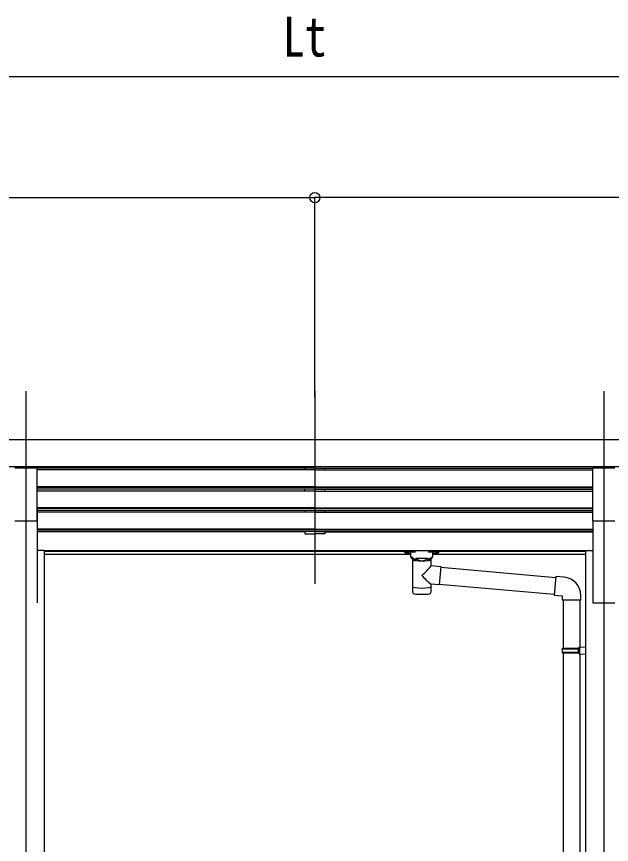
# Model space of a CAD drawing. Units: millimetres, scale not verified. Extents: x -13134 to 13134, y -8911 to 8914.
# Drawn here: x -3030 to -1556, y -2791 to -740 of the extents above; entities that cross this region are included whole.
import ezdxf
from ezdxf.enums import TextEntityAlignment as Align

# ---------------------------------------------------------------- set-up
doc = ezdxf.new("R2010")
doc.units = ezdxf.units.MM
doc.header["$LTSCALE"] = 40
for name, color, linetype in [('0-4_YKK_12', 2, 'Continuous'), ('0-5_YKK_13', 4, 'Continuous'), ('0-6_YKK_A1', 4, 'Continuous'), ('0-7_YKK_D', 6, 'Continuous')]:
    doc.layers.add(name, color=color, linetype=linetype)
doc.styles.add('ＭＳ ゴシック', font='')
doc.styles.get('ＭＳ ゴシック').set_extended_font_data('MS Gothic')

msp = doc.modelspace()

# ---------------------------------------------------------------- linework, layer by layer
at = {"layer": '0-4_YKK_12'}
for p, q in [((-3006.43, -1667.48), (-3006.43, -2144.99)), ((-2290.43, -1667.48), (-2290.43, -2144.99)), ((-1574.43, -1667.48), (-1574.43, -2144.99)), ((-3006.43, -2098.31), (-3006.43, -4791.88)), ((-1574.43, -2098.31), (-1574.43, -4791.88))]:
    msp.add_line(p, q, dxfattribs=at)
at = {"layer": '0-5_YKK_13'}
for p, q in [((-3033.93, -1857.51), (-2978.93, -1857.51)), ((-2978.93, -1989.31), (-2978.93, -1857.51)), ((-1601.93, -1989.31), (-1601.93, -1857.51)), ((-1601.93, -1857.51), (-1546.93, -1857.51)), ((-3033.93, -1989.31), (-2978.93, -1989.31)), ((-1601.93, -1989.31), (-1546.93, -1989.31)), ((-2067.93, -2067.55), (-2067.93, -2065.53)), ((-2052.43, -2078.15), (-2052.43, -2067.65)), ((-2051.47, -2065.93), (-2051.47, -2063.81)), ((-1999.38, -2063.81), (-2051.47, -2063.81)), ((-2051.47, -2065.93), (-2041.32, -2065.93)), ((-2009.53, -2065.93), (-1999.38, -2065.93)), ((-1999.38, -2065.93), (-1999.38, -2063.81)), ((-1998.43, -2078.15), (-1998.43, -2067.65)), ((-1982.93, -2067.55), (-1982.93, -2065.53)), ((-2046.78, -2085.72), (-2052.42, -2078.15)), ((-2048.33, -2085.16), (-2048.33, -2155.56)), ((-2046.77, -2085.73), (-2046.76, -2086.25)), ((-2040.01, -2081.5), (-2040.01, -2087.41)), ((-2040.01, -2081.5), (-2010.84, -2081.5)), ((-2040.01, -2081.5), (-2040.01, -2087.41)), ((-2010.84, -2081.5), (-2010.84, -2087.41)), ((-2010.84, -2081.5), (-2010.84, -2087.41)), ((-2004.09, -2086.24), (-2004.08, -2085.73)), ((-2004.08, -2085.72), (-1998.43, -2078.15)), ((-2002.53, -2100.19), (-2002.53, -2085.16)), ((-2002.52, -2100.19), (-1978.61, -2102.28)), ((-1978.61, -2102.28), (-1982.6, -2147.9)), ((-1978.77, -2104.17), (-1693.72, -2129.11)), ((-1978.75, -2103.87), (-1978.75, -2103.87)), ((-1672.71, -2128.94), (-1693.55, -2127.12)), ((-2002.53, -2155.56), (-2002.53, -2146.16)), ((-1982.6, -2147.9), (-2002.52, -2146.16)), ((-1982.61, -2147.9), (-1982.6, -2147.89)), ((-1982.43, -2146.01), (-1697.38, -2170.95)), ((-2048.33, -2155.56), (-2048.33, -2157.05)), ((-2048.33, -2157.05), (-2048.33, -2164.98)), ((-2002.53, -2157.05), (-2002.53, -2155.56)), ((-2002.53, -2164.98), (-2002.53, -2157.05)), ((-1631.63, -2184.69), (-1631.63, -2173.77)), ((-1677.63, -2184.69), (-1631.63, -2184.69)), ((-1675.63, -2184.69), (-1675.63, -2304.45)), ((-1633.63, -2184.69), (-1633.63, -2301.89)), ((-1677.63, -2306.45), (-1676.63, -2304.45)), ((-1677.63, -2306.45), (-1633.63, -2306.45)), ((-1677.63, -2306.45), (-1677.63, -2314.45)), ((-1677.63, -2314.45), (-1633.63, -2314.45)), ((-1677.63, -2314.45), (-1676.63, -2316.45)), ((-1676.63, -2304.45), (-1633.63, -2304.45)), ((-1676.63, -2316.45), (-1633.63, -2316.45)), ((-1675.63, -2316.45), (-1675.63, -3131.83)), ((-1638.11, -2306.45), (-1638.54, -2304.45)), ((-1635.63, -2301.95), (-1619.63, -2301.48)), ((-1635.63, -2303.95), (-1635.63, -2301.95)), ((-1635.63, -2303.95), (-1633.63, -2303.95)), ((-1635.63, -2318.95), (-1635.63, -2316.95)), ((-1619.63, -2301.48), (-1619.63, -2319.42)), ((-1635.63, -2318.95), (-1619.63, -2319.42)), ((-1633.63, -2319.01), (-1633.63, -3129.27))]:
    msp.add_line(p, q, dxfattribs=at)
for points in [[(-2040.01, -2087.41), (-2040.83, -2086.65), (-2041.27, -2086.24), (-2042.85, -2084.75), (-2043.26, -2084.36), (-2044.36, -2083.33), (-2044.9, -2082.85), (-2045.55, -2082.31), (-2046.73, -2081.4), (-2047.86, -2080.62), (-2048.93, -2079.95), (-2049.89, -2079.4), (-2050.73, -2078.95), (-2051.88, -2078.39), (-2052.42, -2078.15)], [(-2040.01, -2081.5), (-2038.24, -2083.33), (-2036.43, -2084.72)], [(-2036.43, -2084.72), (-2035.31, -2085.43), (-2034.15, -2086.05), (-2032.96, -2086.6), (-2031.75, -2087.07), (-2030.51, -2087.46), (-2029.26, -2087.76), (-2027.99, -2087.97), (-2026.71, -2088.1), (-2025.43, -2088.15), (-2024.14, -2088.1), (-2022.86, -2087.97), (-2021.59, -2087.76), (-2020.34, -2087.46), (-2019.1, -2087.07), (-2017.89, -2086.6), (-2016.7, -2086.05), (-2015.54, -2085.43), (-2014.43, -2084.72)], [(-2010.84, -2081.5), (-2012.61, -2083.33), (-2014.43, -2084.72)], [(-2010.84, -2087.41), (-2010.02, -2086.65), (-2009.58, -2086.24), (-2008, -2084.75), (-2007.59, -2084.36), (-2006.49, -2083.33), (-2005.95, -2082.85), (-2005.3, -2082.31), (-2004.12, -2081.4), (-2002.99, -2080.62), (-2001.93, -2079.95), (-2000.96, -2079.4), (-2000.13, -2078.95), (-1998.97, -2078.39), (-1998.43, -2078.15)], [(-1693.55, -2127.12), (-1697.56, -2172.94), (-1677.63, -2174.69), (-1677.63, -2184.69)], [(-1638.11, -2306.45), (-1638.11, -2314.45), (-1638.54, -2316.45)], [(-1635.63, -2316.95), (-1633.63, -2316.95), (-1633.63, -2303.95)]]:
    msp.add_lwpolyline(points, dxfattribs=at)
for centre, radius, start, end in [((-2105.62, -2024.7), 127.78, 308.87342, 323.78673), ((-1911.84, -2028.75), 148.36, 220.03306, 232.31976), ((-1676.63, -2173.77), 45, 0, 85), ((-2043.33, -2164.98), 5, 180, 259.32659), ((-2007.53, -2164.98), 5, 280.67342, 0)]:
    msp.add_arc(centre, radius, start, end, dxfattribs=at)
for centre, major_axis, ratio, start_param, end_param in [((-2051.47, -2067.55), (16.45, 0), 0.098162, 1.5707963, 4.6543397), ((-2051.47, -2065.53), (-16.45, 0), 0.104529, 4.712389, 6.2831853), ((-2041.32, -2067.65), (11.11, 0), 0.152515, 1.5707963, 3.1415927), ((-2009.53, -2067.65), (-11.11, 0), 0.152515, 3.1415927, 4.712389), ((-1999.38, -2065.53), (16.45, 0), 0.104529, 6.2831853, 7.8539816), ((-1999.38, -2067.55), (-16.45, 0), 0.098162, 1.6288456, 4.712389), ((-2025.43, -2085.16), (22.9, 0), 0.130526, 2.9082195, 6.5147838), ((-2025.43, -2085.36), (-21.53, 0), 0.129428, 0.1297924, 3.0084543), ((-2025.43, -2152.57), (22.9, 0), 0.130526, 3.1415927, 6.2831853), ((-2025.43, -2168.19), (22.9, 0), 0.130526, 3.7473022, 5.6774759)]:
    msp.add_ellipse(centre, major_axis=major_axis, ratio=ratio, start_param=start_param, end_param=end_param, dxfattribs=at)
for centre, major_axis in [((-2060.43, -2067.56), (3, 0)), ((-1990.43, -2067.56), (-3, 0))]:
    msp.add_ellipse(centre, major_axis=major_axis, ratio=0.107858, dxfattribs=at)
at = {"layer": '0-6_YKK_A1'}
for p, q in [((-2290.43, -1788.47), (-5154.43, -1788.47)), ((573.57, -1788.47), (-2290.43, -1788.47)), ((-2290.43, -1788.47), (-2290.43, -2072.39)), ((-2290.43, -1788.47), (-2290.43, -2072.39)), ((-2290.44, -1855.07), (-5154.44, -1855.07)), ((-2290.43, -1862.87), (-2978.94, -1862.87)), ((-2290.43, -1858.32), (-2978.93, -1858.32)), ((-2315.43, -1862.87), (-2315.43, -1858.43)), ((573.56, -1855.07), (-2290.44, -1855.07)), ((-2290.43, -1858.32), (-1601.93, -1858.32)), ((-2290.43, -1862.87), (-1601.94, -1862.87)), ((-2265.43, -1862.87), (-2265.43, -1858.43)), ((-2290.43, -1904.75), (-2978.93, -1904.75)), ((-2290.43, -1906.24), (-2978.93, -1906.24)), ((-2290.43, -1904.75), (-1601.93, -1904.75)), ((-2290.43, -1906.24), (-1601.93, -1906.24)), ((-2290.43, -1915.45), (-2978.94, -1915.45)), ((-2290.43, -1910.56), (-2978.93, -1910.56)), ((-2315.43, -1915.45), (-2315.43, -1910.56)), ((-2290.43, -1910.56), (-1601.93, -1910.56)), ((-2290.43, -1915.45), (-1601.94, -1915.45)), ((-2265.43, -1915.45), (-2265.43, -1910.56)), ((-2290.43, -1968.02), (-2978.94, -1968.02)), ((-2290.43, -1957.32), (-2978.93, -1957.32)), ((-2978.93, -1957.43), (-2978.93, -2191.88)), ((-2290.43, -1958.82), (-2978.93, -1958.82)), ((-2290.43, -1963.14), (-2978.93, -1963.14)), ((-2315.43, -1968.02), (-2315.43, -1963.14)), ((-2290.43, -1957.32), (-1601.93, -1957.32)), ((-2290.43, -1958.82), (-1601.93, -1958.82)), ((-2290.43, -1963.14), (-1601.93, -1963.14)), ((-2290.43, -1968.02), (-1601.94, -1968.02)), ((-2265.43, -1968.02), (-2265.43, -1963.14)), ((-1601.93, -1989.31), (-1601.93, -2191.88)), ((-2290.43, -2009.9), (-2978.93, -2009.9)), ((-2290.43, -2009.9), (-1601.93, -2009.9)), ((-2290.43, -2011.4), (-2978.93, -2011.4)), ((-2290.43, -2015.72), (-2978.93, -2015.72)), ((-2315.43, -2016.07), (-2978.93, -2016.07)), ((-2315.43, -2015.72), (-2315.43, -2021.24)), ((-2315.43, -2015.72), (-2315.43, -2021.24)), ((-2315.43, -2021.24), (-2290.43, -2021.24)), ((-2290.43, -2011.4), (-1601.93, -2011.4)), ((-2290.43, -2015.72), (-1601.93, -2015.72)), ((-2265.43, -2021.24), (-2290.43, -2021.24)), ((-2265.43, -2015.72), (-2265.43, -2021.24)), ((-2265.43, -2016.07), (-1601.93, -2016.07)), ((-2961.23, -2062.88), (-2978.93, -2062.88)), ((-2961.23, -2062.88), (-2961.23, -3966.88)), ((-2290.43, -2063.31), (-2961.23, -2063.31)), ((-2290.43, -2064.71), (-2961.23, -2064.71)), ((-1619.63, -2063.31), (-2290.43, -2063.31)), ((-2065.36, -2064.71), (-2290.43, -2064.71)), ((-1619.63, -2064.71), (-1985.49, -2064.71)), ((-1619.63, -2062.88), (-1619.63, -3966.88)), ((-1619.63, -2062.88), (-1601.93, -2062.88)), ((-2290.43, -2072.39), (-2961.23, -2072.39)), ((-2052.43, -2072.39), (-2290.43, -2072.39)), ((-1619.63, -2072.39), (-1998.43, -2072.39)), ((-1601.93, -2191.88), (-1546.93, -2191.88))]:
    msp.add_line(p, q, dxfattribs=at)
at = {"layer": '0-7_YKK_D'}
for p, q in [((-5024.63, -888.47), (443.37, -888.47)), ((-5154.63, -1188.47), (-2290.63, -1188.47)), ((-2290.63, -1683.89), (-2290.63, -1187.47)), ((-2290.63, -1683.89), (-2290.63, -1187.47)), ((573.37, -1188.47), (-2290.63, -1188.47))]:
    msp.add_line(p, q, dxfattribs=at)
msp.add_circle((-2290.63, -1188.47), 12.75, dxfattribs=at)
msp.add_circle((-2290.63, -1188.47), 12.75, dxfattribs=at)

# ---------------------------------------------------------------- texts
at = {"layer": '0-7_YKK_D', "style": 'ＭＳ ゴシック', "width": 0.8}
msp.add_text('Lt', height=98.97, dxfattribs=at).set_placement((-2369.83, -868.47), align=Align.BOTTOM_LEFT)

doc.saveas('drawing.dxf')
